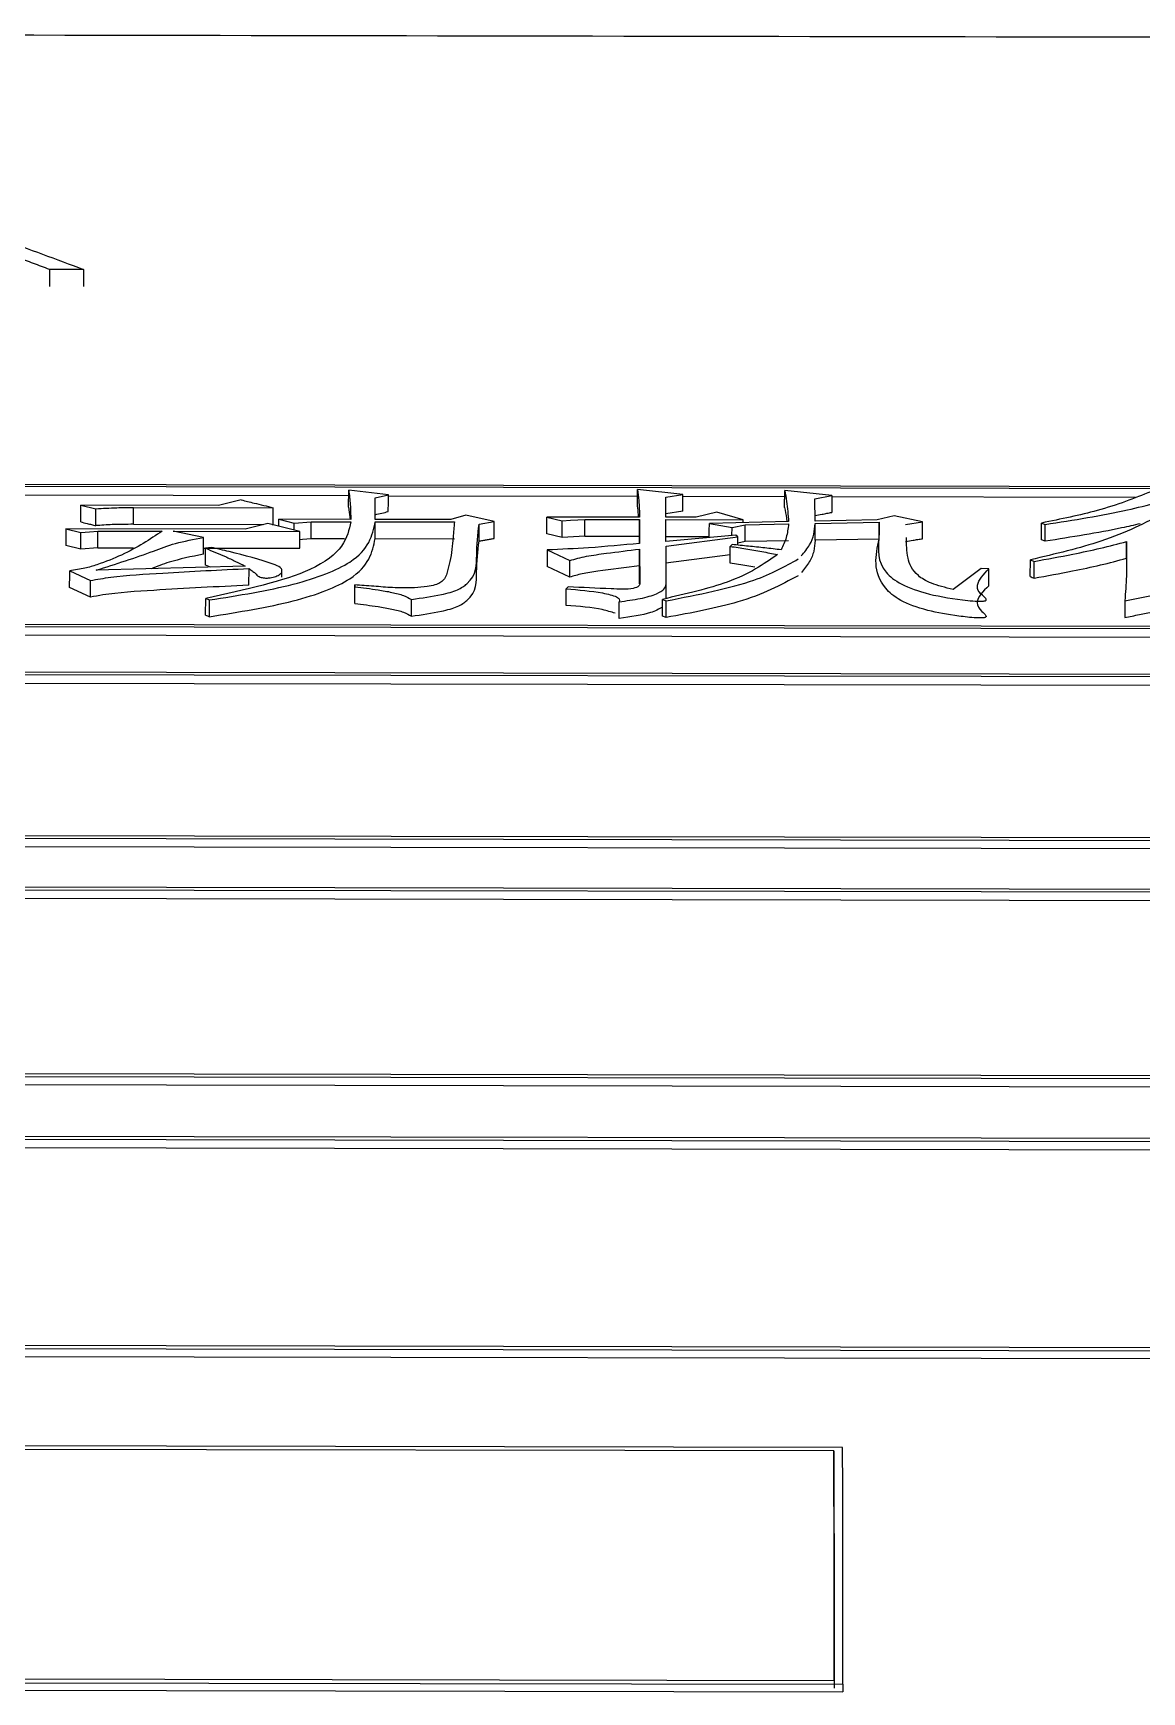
# Model space of a CAD drawing. Header units: millimetres. Extents: x 2462 to 4142, y 835 to 2023.
# Drawn here: x 2909.48 to 2915.83, y 1813.19 to 1822.7 of the extents above; entities that cross this region are included whole.
import ezdxf

# ---------------------------------------------------------------- set-up
doc = ezdxf.new("R2010")
doc.units = ezdxf.units.MM

msp = doc.modelspace()

# ---------------------------------------------------------------- linework, layer by layer
at = {"color": 7, "linetype": 'Continuous', "lineweight": 25}
for p, q in [((2909.5695, 1821.3428), (2909.5693, 1821.2448)), ((2909.7646, 1821.3425), (2909.5695, 1821.3428)), ((2924.2008, 1820.083), (2902.2179, 1820.124)), ((2924.1509, 1820.0713), (2902.2679, 1820.1122)), ((2908.2557, 1820.0527), (2911.2843, 1820.0471)), ((2909.7485, 1819.8963), (2909.7487, 1819.9926)), ((2909.7487, 1819.9926), (2909.8354, 1819.9715)), ((2910.5384, 1819.9912), (2909.7487, 1819.9926)), ((2910.6681, 1820.0223), (2910.5384, 1819.9912)), ((2911.2842, 1819.9817), (2911.2844, 1820.0782)), ((2911.5117, 1820.0519), (2911.2844, 1820.0782)), ((2911.436, 1820.0339), (2911.5117, 1820.0519)), ((2911.4366, 1819.9103), (2911.436, 1820.0339)), ((2911.5117, 1820.0466), (2912.9393, 1820.044)), ((2913.1992, 1820.0539), (2912.9394, 1820.0828)), ((2913.1019, 1820.0385), (2913.1992, 1820.0539)), ((2913.1024, 1819.9231), (2913.1019, 1820.0385)), ((2913.1991, 1820.0435), (2913.7831, 1820.0424)), ((2913.783, 1819.9796), (2913.7832, 1820.0761)), ((2914.0537, 1820.0471), (2913.7832, 1820.0761)), ((2913.9565, 1820.0292), (2914.0537, 1820.0471)), ((2913.957, 1819.9003), (2913.9565, 1820.0292)), ((2914.0537, 1820.0419), (2915.7935, 1820.0386)), ((2909.8351, 1819.8752), (2909.8354, 1819.9715)), ((2910.0515, 1819.8826), (2910.0517, 1819.979)), ((2910.0517, 1819.979), (2910.8522, 1819.9775)), ((2910.8848, 1819.8714), (2910.8849, 1819.9114)), ((2910.8849, 1819.9114), (2910.9715, 1819.8899)), ((2911.296, 1819.9106), (2910.8849, 1819.9114)), ((2910.9715, 1819.8899), (2911.0688, 1819.8977)), ((2911.0686, 1819.8015), (2911.0688, 1819.8977)), ((2911.0688, 1819.8977), (2911.296, 1819.8973)), ((2911.2842, 1819.9817), (2911.292, 1819.9106)), ((2911.4364, 1819.8008), (2911.4366, 1819.897)), ((2911.8693, 1819.9095), (2911.4366, 1819.9103)), ((2911.4366, 1819.897), (2911.8909, 1819.8962)), ((2911.9557, 1819.9359), (2911.8693, 1819.9095)), ((2912.1181, 1819.8984), (2911.9557, 1819.9359)), ((2912.0316, 1819.8826), (2912.1181, 1819.8984)), ((2912.4207, 1819.8281), (2912.4209, 1819.9244)), ((2912.4209, 1819.9244), (2912.5075, 1819.903)), ((2912.9509, 1819.9234), (2912.4209, 1819.9244)), ((2912.5073, 1819.8068), (2912.5075, 1819.903)), ((2912.6371, 1819.8145), (2912.6373, 1819.9107)), ((2912.6373, 1819.9107), (2912.951, 1819.9102)), ((2912.9508, 1819.8139), (2912.951, 1819.9102)), ((2912.951, 1819.9102), (2912.9516, 1819.7732)), ((2913.1989, 1819.9575), (2913.1023, 1819.9422)), ((2913.2754, 1819.9228), (2913.1024, 1819.9231)), ((2913.1024, 1819.9099), (2913.5459, 1819.909)), ((2913.1029, 1819.7837), (2913.1024, 1819.9099)), ((2913.3943, 1819.9517), (2913.2754, 1819.9228)), ((2913.8056, 1819.8979), (2913.3513, 1819.8881)), ((2913.5459, 1819.909), (2913.3943, 1819.9517)), ((2913.5459, 1819.8923), (2913.5459, 1819.909)), ((2914.314, 1819.9076), (2913.957, 1819.9003)), ((2914.4112, 1819.9313), (2914.314, 1819.9076)), ((2914.5736, 1819.8965), (2914.4112, 1819.9313)), ((2914.4764, 1819.8807), (2914.5736, 1819.8965)), ((2909.6628, 1819.8576), (2909.7494, 1819.8359)), ((2910.6904, 1819.8557), (2909.6628, 1819.8576)), ((2909.7492, 1819.7398), (2909.7494, 1819.8359)), ((2909.8465, 1819.7477), (2909.8467, 1819.8438)), ((2909.8467, 1819.8438), (2910.2145, 1819.8431)), ((2910.0515, 1819.8826), (2910.7945, 1819.8812)), ((2910.2794, 1819.843), (2911.0042, 1819.8417)), ((2910.4524, 1819.8077), (2910.2794, 1819.843)), ((2910.4522, 1819.7116), (2910.4524, 1819.8077)), ((2910.8201, 1819.8875), (2910.6904, 1819.8557)), ((2911.0042, 1819.8417), (2910.8201, 1819.8875)), ((2910.8457, 1819.8811), (2910.8519, 1819.8811)), ((2910.9714, 1819.8498), (2910.9715, 1819.8899)), ((2911.0686, 1819.8015), (2911.2596, 1819.8011)), ((2911.4364, 1819.8008), (2911.8907, 1819.8)), ((2912.0313, 1819.7864), (2912.0316, 1819.8826)), ((2912.5073, 1819.8068), (2912.4207, 1819.8281)), ((2912.6371, 1819.8145), (2912.5073, 1819.8068)), ((2912.6371, 1819.8145), (2912.9508, 1819.8139)), ((2912.9509, 1819.7731), (2912.9508, 1819.8139)), ((2913.1022, 1819.8136), (2913.3511, 1819.8132)), ((2913.503, 1819.8208), (2913.1029, 1819.7837)), ((2913.1031, 1819.7566), (2913.5139, 1819.81)), ((2913.3513, 1819.8881), (2913.4812, 1819.8639)), ((2913.4811, 1819.8188), (2913.4812, 1819.8639)), ((2913.4812, 1819.8639), (2913.5569, 1819.8797)), ((2913.5139, 1819.81), (2913.503, 1819.8208)), ((2913.5138, 1819.7634), (2913.5139, 1819.81)), ((2913.5569, 1819.8797), (2913.8056, 1819.8846)), ((2913.9569, 1819.7908), (2913.9571, 1819.887)), ((2913.9571, 1819.887), (2914.3248, 1819.8943)), ((2914.3246, 1819.7981), (2914.3248, 1819.8943)), ((2915.2549, 1819.7937), (2915.2551, 1819.8899)), ((2915.2551, 1819.8899), (2915.2768, 1819.8819)), ((2915.2766, 1819.7856), (2915.2768, 1819.8819)), ((2909.7492, 1819.7398), (2909.6626, 1819.7614)), ((2909.8465, 1819.7477), (2909.7492, 1819.7398)), ((2909.8465, 1819.7477), (2910.0516, 1819.7473)), ((2910.4523, 1819.7465), (2911.004, 1819.7455)), ((2910.4961, 1819.7505), (2910.4637, 1819.7451)), ((2912.4219, 1819.7359), (2912.4216, 1819.6399)), ((2912.4219, 1819.7359), (2912.5515, 1819.6754)), ((2912.9515, 1819.6445), (2912.9517, 1819.7405)), ((2912.9517, 1819.7405), (2912.9525, 1819.5436)), ((2913.4707, 1819.7083), (2913.1028, 1819.6605)), ((2913.1039, 1819.5405), (2913.1031, 1819.7566)), ((2913.4706, 1819.6598), (2913.4708, 1819.7559)), ((2913.4816, 1819.7667), (2913.4708, 1819.7559)), ((2913.5566, 1819.7835), (2913.5138, 1819.7745)), ((2913.8054, 1819.7884), (2913.5566, 1819.7835)), ((2914.3246, 1819.7981), (2913.9569, 1819.7908)), ((2915.2766, 1819.7856), (2915.2549, 1819.7937)), ((2915.7421, 1819.6881), (2915.7423, 1819.7842)), ((2909.6854, 1819.6169), (2909.8042, 1819.5609)), ((2910.6913, 1819.6429), (2909.8368, 1819.6194)), ((2910.4923, 1819.6374), (2910.4635, 1819.6491)), ((2910.7129, 1819.533), (2910.7131, 1819.6289)), ((2910.9018, 1819.5789), (2910.9019, 1819.6145)), ((2912.5513, 1819.5795), (2912.4216, 1819.6399)), ((2912.5513, 1819.5795), (2912.5515, 1819.6754)), ((2912.9519, 1819.5416), (2912.9515, 1819.6445)), ((2914.91, 1819.6294), (2914.7483, 1819.5092)), ((2914.9533, 1819.6266), (2914.91, 1819.6294)), ((2914.9531, 1819.5307), (2914.9534, 1819.6266)), ((2915.1908, 1819.5827), (2915.1911, 1819.6787)), ((2915.1911, 1819.6787), (2915.2128, 1819.6704)), ((2915.2125, 1819.5744), (2915.2128, 1819.6704)), ((2915.7421, 1819.6881), (2915.7424, 1819.6568)), ((2909.804, 1819.4651), (2909.6852, 1819.5211)), ((2909.804, 1819.4651), (2909.8042, 1819.5609)), ((2911.3189, 1819.4393), (2911.3191, 1819.5351)), ((2911.3189, 1819.4283), (2911.3191, 1819.5241)), ((2911.3191, 1819.5351), (2911.3191, 1819.5241)), ((2912.5415, 1819.5246), (2912.5307, 1819.5133)), ((2913.1037, 1819.4583), (2913.1039, 1819.5405)), ((2915.7403, 1819.5682), (2915.7398, 1819.5496)), ((2910.4648, 1819.4575), (2910.4865, 1819.4489)), ((2910.4862, 1819.3533), (2910.4865, 1819.4489)), ((2911.3189, 1819.4283), (2911.3189, 1819.4393)), ((2911.6438, 1819.3567), (2911.6441, 1819.4524)), ((2912.5305, 1819.4176), (2912.5307, 1819.5133)), ((2913.0824, 1819.357), (2913.0826, 1819.4526)), ((2913.0826, 1819.4526), (2913.1043, 1819.444)), ((2915.7329, 1819.4448), (2915.7326, 1819.3492)), ((2915.7329, 1819.4448), (2915.895, 1819.4759)), ((2902.2711, 1819.3244), (2924.1541, 1819.2835)), ((2913.104, 1819.3484), (2913.0824, 1819.357)), ((2902.221, 1819.2626), (2924.204, 1819.2215)), ((2902.2212, 1819.3111), (2924.2041, 1819.2701)), ((2924.155, 1819.007), (2902.1721, 1819.048)), ((2902.222, 1818.9864), (2924.105, 1818.9456)), ((2924.1051, 1818.9932), (2902.2221, 1819.034)), ((2902.1751, 1818.0975), (2924.158, 1818.0565)), ((2902.225, 1818.1129), (2924.108, 1818.0721)), ((2902.1749, 1818.0503), (2924.1579, 1818.0093)), ((2924.2088, 1817.7747), (2902.2258, 1817.8157)), ((2902.2758, 1817.7528), (2924.1587, 1817.712)), ((2924.1588, 1817.7588), (2902.2759, 1817.7996)), ((2902.2284, 1816.686), (2924.2113, 1816.6451)), ((2902.2285, 1816.7321), (2924.2114, 1816.6912)), ((2902.2784, 1816.7496), (2924.1614, 1816.7088)), ((2924.1621, 1816.348), (2902.1792, 1816.3889)), ((2902.2291, 1816.325), (2924.1121, 1816.2842)), ((2924.1122, 1816.3301), (2902.2292, 1816.3708)), ((2902.1815, 1815.1727), (2924.1644, 1815.1319)), ((2902.2315, 1815.1922), (2924.1144, 1815.1515)), ((2902.1814, 1815.1278), (2924.1643, 1815.0869)), ((2914.1152, 1814.5933), (2902.1324, 1814.6156)), ((2914.0653, 1814.5731), (2902.1824, 1814.5952)), ((2914.0653, 1814.5731), (2914.0651, 1814.5284)), ((2902.1343, 1813.2584), (2914.1171, 1813.2361)), ((2902.1843, 1813.2801), (2914.0671, 1813.258)), ((2902.1342, 1813.2151), (2914.117, 1813.1929)), ((2914.1171, 1813.2361), (2914.117, 1813.1929))]:
    msp.add_line(p, q, dxfattribs=at)
at = {"color": 7, "linetype": 'Continuous', "lineweight": 25, "flags": 128}
for points in [[(2909.7646, 1821.3425), (2909.7645, 1821.2875), (2909.7644, 1821.2444)], [(2911.5115, 1819.9555), (2911.5116, 1820.0095), (2911.5117, 1820.0519)], [(2912.9392, 1819.9863), (2912.9393, 1820.0404), (2912.9394, 1820.0828)], [(2913.1989, 1819.9575), (2913.1991, 1820.0115), (2913.1992, 1820.0539)], [(2914.0537, 1820.0471), (2914.0536, 1819.9931), (2914.0535, 1819.9507)], [(2910.8519, 1819.8811), (2910.8521, 1819.9351), (2910.8522, 1819.9775)], [(2912.1179, 1819.8022), (2912.118, 1819.8561), (2912.1181, 1819.8984)], [(2912.5075, 1819.903), (2912.5563, 1819.9059), (2912.5968, 1819.9083), (2912.6373, 1819.9107)], [(2914.5734, 1819.8003), (2914.5735, 1819.8541), (2914.5736, 1819.8965)], [(2909.6628, 1819.8576), (2909.6627, 1819.8037), (2909.6626, 1819.7614)], [(2909.7494, 1819.8359), (2909.7981, 1819.8399), (2909.8467, 1819.8438)], [(2911.004, 1819.7455), (2911.0041, 1819.7994), (2911.0042, 1819.8417)], [(2911.0041, 1819.7963), (2911.02, 1819.7976), (2911.0686, 1819.8015)], [(2913.3511, 1819.8068), (2913.3512, 1819.8458), (2913.3513, 1819.8881)], [(2913.5566, 1819.7835), (2913.5568, 1819.8374), (2913.5569, 1819.8797)], [(2910.4635, 1819.6491), (2910.4636, 1819.7029), (2910.4637, 1819.7451)], [(2909.6852, 1819.5211), (2909.6852, 1819.5453), (2909.6853, 1819.5695), (2909.6854, 1819.6169)], [(2915.1908, 1819.5827), (2915.1963, 1819.5807), (2915.2017, 1819.5786), (2915.2071, 1819.5765), (2915.2125, 1819.5744)], [(2910.4646, 1819.3619), (2910.4647, 1819.3968), (2910.4648, 1819.4271), (2910.4648, 1819.4575)], [(2912.8336, 1819.3432), (2912.8337, 1819.3714), (2912.8338, 1819.3997), (2912.8339, 1819.4388)], [(2913.104, 1819.3484), (2913.1041, 1819.3833), (2913.1042, 1819.4137), (2913.1043, 1819.444)], [(2910.4646, 1819.3619), (2910.47, 1819.3597), (2910.4754, 1819.3576), (2910.4862, 1819.3533)]]:
    msp.add_lwpolyline(points, dxfattribs=at)
at = {"color": 7, "linetype": 'Continuous', "lineweight": 25}
for points, knots in [([(2925.387, 1822.6568), (2923.346, 1822.6604), (2917.5179, 1822.6706), (2910.1672, 1822.6826), (2904.87, 1822.6936), (2903.3656, 1822.6967)], [0, 0, 0, 0, 0.278431, 0.79507, 1, 1, 1, 1]), ([(2908.8391, 1821.6739), (2908.8695, 1821.6637), (2909.0213, 1821.6126), (2909.2515, 1821.5321), (2909.5296, 1821.4312), (2909.6863, 1821.372), (2909.7646, 1821.3425)], [0, 0, 0, 0, 0.098424, 0.492121, 0.746057, 1, 1, 1, 1]), ([(2909.5695, 1821.3428), (2909.5392, 1821.3544), (2909.4785, 1821.3774), (2909.3797, 1821.4144), (2909.3112, 1821.4396), (2909.2731, 1821.4536)], [0, 0, 0, 0, 0.30712, 0.614241, 1, 1, 1, 1]), ([(2910.6681, 1820.0223), (2910.6928, 1820.0163), (2910.7359, 1820.0058), (2910.7972, 1819.9909), (2910.8339, 1819.9819), (2910.8522, 1819.9775)], [0, 0, 0, 0, 0.403163, 0.701581, 1, 1, 1, 1]), ([(2911.2844, 1820.0782), (2911.2881, 1820.0503), (2911.2935, 1820.0087), (2911.2956, 1819.9526), (2911.2958, 1819.9246), (2911.296, 1819.9106)], [0, 0, 0, 0, 0.504421, 0.752199, 1, 1, 1, 1]), ([(2912.9394, 1820.0828), (2912.9423, 1820.0615), (2912.9474, 1820.0245), (2912.9501, 1819.9713), (2912.9506, 1819.9394), (2912.9509, 1819.9234)], [0, 0, 0, 0, 0.406202, 0.703085, 1, 1, 1, 1]), ([(2913.7832, 1820.0761), (2913.787, 1820.0553), (2913.7942, 1820.0156), (2913.8009, 1819.9562), (2913.804, 1819.9174), (2913.8056, 1819.8979)], [0, 0, 0, 0, 0.353991, 0.676979, 1, 1, 1, 1]), ([(2915.8818, 1820.0696), (2915.7866, 1820.0316), (2915.6146, 1819.963), (2915.3662, 1819.9125), (2915.2551, 1819.8899)], [0, 0, 0, 0, 0.5527905, 1, 1, 1, 1]), ([(2915.2768, 1819.8819), (2915.3578, 1819.8947), (2915.5199, 1819.9204), (2915.7394, 1819.9605), (2915.8852, 1819.9994), (2916.0047, 1820.0209), (2916.0697, 1820.0239), (2916.098, 1820.0252)], [0, 0, 0, 0, 0.285278, 0.570817, 0.801554, 0.913771, 1, 1, 1, 1]), ([(2909.7485, 1819.8963), (2909.7609, 1819.8933), (2909.7815, 1819.8883), (2909.8104, 1819.8812), (2909.8269, 1819.8772), (2909.8351, 1819.8752)], [0, 0, 0, 0, 0.4286111, 0.714305, 1, 1, 1, 1]), ([(2909.8354, 1819.9715), (2909.8751, 1819.974), (2909.9462, 1819.9786), (2910.0194, 1819.9788), (2910.0517, 1819.979)], [0, 0, 0, 0, 0.558835, 1, 1, 1, 1]), ([(2911.296, 1819.8973), (2911.2865, 1819.8509), (2911.2673, 1819.7579), (2911.0567, 1819.588), (2910.6912, 1819.5074), (2910.4648, 1819.4575)], [0, 0, 0, 0, 0.274438, 0.550747, 1, 1, 1, 1]), ([(2910.4865, 1819.4489), (2910.655, 1819.4759), (2910.9856, 1819.5287), (2911.3915, 1819.6871), (2911.4196, 1819.8179), (2911.4366, 1819.897)], [0, 0, 0, 0, 0.291315, 0.571379, 1, 1, 1, 1]), ([(2911.8909, 1819.8962), (2911.8879, 1819.8668), (2911.8804, 1819.7926), (2911.8743, 1819.6959), (2911.847, 1819.6094), (2911.8385, 1819.5612), (2911.7807, 1819.5342), (2911.7291, 1819.5238), (2911.6459, 1819.5171), (2911.5391, 1819.5178), (2911.4283, 1819.5283), (2911.3554, 1819.5328), (2911.3191, 1819.5351)], [0, 0, 0, 0, 0.1811253, 0.4576889, 0.5792563, 0.7012124, 0.7313739, 0.7616486, 0.8049629, 0.874972, 0.9375719, 1, 1, 1, 1]), ([(2911.4358, 1819.9375), (2911.4484, 1819.9405), (2911.4736, 1819.9465), (2911.4989, 1819.9525), (2911.5115, 1819.9555)], [0, 0, 0, 0, 0.4999993, 1, 1, 1, 1]), ([(2912.9465, 1819.9234), (2912.9461, 1819.9287), (2912.9446, 1819.9498), (2912.9415, 1819.9707), (2912.9392, 1819.9863)], [0, 0, 0, 0, 0.250223, 1, 1, 1, 1]), ([(2913.783, 1819.9796), (2913.7869, 1819.9591), (2913.792, 1819.932), (2913.7951, 1819.9044), (2913.7959, 1819.8977)], [0, 0, 0, 0, 0.756506, 1, 1, 1, 1]), ([(2913.9562, 1819.9327), (2913.9699, 1819.9353), (2913.9929, 1819.9395), (2914.0253, 1819.9455), (2914.0441, 1819.949), (2914.0535, 1819.9507)], [0, 0, 0, 0, 0.420135, 0.710067, 1, 1, 1, 1]), ([(2915.958, 1819.9469), (2915.8499, 1819.8906), (2915.6546, 1819.7891), (2915.3341, 1819.7128), (2915.1911, 1819.6787)], [0, 0, 0, 0, 0.553842, 1, 1, 1, 1]), ([(2910.2145, 1819.8431), (2910.1452, 1819.7964), (2910.0448, 1819.7288), (2909.8743, 1819.6607), (2909.7751, 1819.6292), (2909.7155, 1819.621), (2909.6854, 1819.6169)], [0, 0, 0, 0, 0.552978, 0.800501, 0.899342, 1, 1, 1, 1]), ([(2910.0515, 1819.8826), (2910.0104, 1819.8824), (2909.9371, 1819.882), (2909.8663, 1819.8772), (2909.8351, 1819.8752)], [0, 0, 0, 0, 0.561086, 1, 1, 1, 1]), ([(2909.8368, 1819.6194), (2909.9503, 1819.6553), (2910.1082, 1819.7053), (2910.2849, 1819.7755), (2910.3963, 1819.7969), (2910.4524, 1819.8077)], [0, 0, 0, 0, 0.558592, 0.777619, 1, 1, 1, 1]), ([(2910.4862, 1819.3533), (2910.6548, 1819.3802), (2910.9853, 1819.433), (2911.3913, 1819.5911), (2911.4194, 1819.7218), (2911.4364, 1819.8008)], [0, 0, 0, 0, 0.291461, 0.571537, 1, 1, 1, 1]), ([(2911.6441, 1819.4524), (2911.7036, 1819.4605), (2911.803, 1819.4741), (2911.9148, 1819.506), (2912.0221, 1819.5819), (2912.0128, 1819.7129), (2912.0251, 1819.8241), (2912.0316, 1819.8826)], [0, 0, 0, 0, 0.117175, 0.195607, 0.273983, 0.617816, 1, 1, 1, 1]), ([(2912.0314, 1819.7864), (2912.0386, 1819.7877), (2912.053, 1819.7903), (2912.0746, 1819.7943), (2912.0963, 1819.7982), (2912.1107, 1819.8009), (2912.1179, 1819.8022)], [0, 0, 0, 0, 0.25, 0.5, 0.749999, 1, 1, 1, 1]), ([(2913.8056, 1819.8846), (2913.8039, 1819.8716), (2913.8004, 1819.8455), (2913.7912, 1819.796), (2913.774, 1819.7596), (2913.763, 1819.7362)], [0, 0, 0, 0, 0.265329, 0.530676, 1, 1, 1, 1]), ([(2913.878, 1819.7017), (2913.8958, 1819.7228), (2913.9305, 1819.764), (2913.9534, 1819.8262), (2913.9559, 1819.8667), (2913.9571, 1819.887)], [0, 0, 0, 0, 0.343365, 0.670574, 1, 1, 1, 1]), ([(2914.3248, 1819.8943), (2914.3246, 1819.8631), (2914.324, 1819.7694), (2914.3079, 1819.6471), (2914.4413, 1819.5381), (2914.602, 1819.4794), (2914.7699, 1819.4518), (2914.8774, 1819.4418), (2914.9087, 1819.4414), (2914.9226, 1819.4424), (2914.9308, 1819.4438), (2914.9362, 1819.4463), (2914.9393, 1819.4511), (2914.9298, 1819.4679), (2914.889, 1819.4943), (2914.882, 1819.5531), (2914.9236, 1819.596), (2914.9534, 1819.6266)], [0, 0, 0, 0, 0.135327, 0.406325, 0.505863, 0.604599, 0.704193, 0.727758, 0.736924, 0.740734, 0.744584, 0.747978, 0.752269, 0.763986, 0.816092, 0.868751, 1, 1, 1, 1]), ([(2914.4761, 1819.7845), (2914.4904, 1819.7868), (2914.5137, 1819.7906), (2914.5462, 1819.7958), (2914.5643, 1819.7988), (2914.5734, 1819.8003)], [0, 0, 0, 0, 0.4398242, 0.7199116, 1, 1, 1, 1]), ([(2914.7483, 1819.5092), (2914.7036, 1819.5203), (2914.6153, 1819.5421), (2914.5176, 1819.6052), (2914.4817, 1819.6961), (2914.4817, 1819.7683), (2914.4817, 1819.8076)], [0, 0, 0, 0, 0.153677, 0.303378, 0.62182, 1, 1, 1, 1]), ([(2915.8203, 1819.8858), (2915.7854, 1819.8776), (2915.6858, 1819.854), (2915.5016, 1819.8212), (2915.3518, 1819.7975), (2915.2766, 1819.7856)], [0, 0, 0, 0, 0.211637, 0.60451, 1, 1, 1, 1]), ([(2910.4522, 1819.7116), (2910.3829, 1819.6973), (2910.2682, 1819.6736), (2910.1861, 1819.641), (2910.1536, 1819.6281)], [0, 0, 0, 0, 0.604836, 1, 1, 1, 1]), ([(2910.4637, 1819.7451), (2910.5025, 1819.7294), (2910.5625, 1819.7051), (2910.636, 1819.6705), (2910.6729, 1819.6521), (2910.6913, 1819.6429)], [0, 0, 0, 0, 0.47738, 0.738597, 1, 1, 1, 1]), ([(2910.7131, 1819.6289), (2910.7189, 1819.6247), (2910.731, 1819.6158), (2910.7495, 1819.6034), (2910.7563, 1819.5907), (2910.7709, 1819.5821), (2910.7879, 1819.577), (2910.8006, 1819.5749), (2910.8135, 1819.5744), (2910.8276, 1819.5753), (2910.8494, 1819.579), (2910.8755, 1819.5869), (2910.9002, 1819.6007), (2910.9044, 1819.6178), (2910.894, 1819.6375), (2910.7972, 1819.6767), (2910.656, 1819.7127), (2910.5307, 1819.7423), (2910.4961, 1819.7505)], [0, 0, 0, 0, 0.045749, 0.095482, 0.134462, 0.173995, 0.189093, 0.204332, 0.214834, 0.225309, 0.245321, 0.286806, 0.333021, 0.398218, 0.456081, 0.530646, 0.870563, 1, 1, 1, 1]), ([(2911.6439, 1819.3567), (2911.7034, 1819.3648), (2911.8027, 1819.3784), (2911.9145, 1819.4102), (2912.0215, 1819.4858), (2912.0125, 1819.6166), (2912.0248, 1819.7277), (2912.0313, 1819.7864)], [0, 0, 0, 0, 0.117239, 0.19568, 0.274068, 0.616159, 1, 1, 1, 1]), ([(2912.9516, 1819.7732), (2912.8549, 1819.7639), (2912.6822, 1819.7472), (2912.5015, 1819.7394), (2912.4219, 1819.7359)], [0, 0, 0, 0, 0.559472, 1, 1, 1, 1]), ([(2912.5515, 1819.6754), (2912.582, 1819.6839), (2912.6438, 1819.701), (2912.7853, 1819.72), (2912.8884, 1819.7327), (2912.9517, 1819.7405)], [0, 0, 0, 0, 0.273032, 0.55439, 1, 1, 1, 1]), ([(2913.7414, 1819.7089), (2913.6613, 1819.6534), (2913.5161, 1819.5528), (2913.2167, 1819.4836), (2913.0826, 1819.4526)], [0, 0, 0, 0, 0.552065, 1, 1, 1, 1]), ([(2913.4708, 1819.7559), (2913.501, 1819.7515), (2913.5632, 1819.7426), (2913.6534, 1819.7268), (2913.7121, 1819.7149), (2913.7414, 1819.7089)], [0, 0, 0, 0, 0.318997, 0.658815, 1, 1, 1, 1]), ([(2913.763, 1819.7362), (2913.7318, 1819.7399), (2913.6697, 1819.7471), (2913.5757, 1819.7571), (2913.513, 1819.7635), (2913.4816, 1819.7667)], [0, 0, 0, 0, 0.335824, 0.667868, 1, 1, 1, 1]), ([(2913.9569, 1819.7908), (2913.9556, 1819.7698), (2913.9533, 1819.7286), (2913.9283, 1819.6665), (2913.8952, 1819.626), (2913.8786, 1819.6057)], [0, 0, 0, 0, 0.34042, 0.66882, 1, 1, 1, 1]), ([(2914.9531, 1819.5307), (2914.92, 1819.4987), (2914.8701, 1819.4505), (2914.8999, 1819.3911), (2914.9352, 1819.3655), (2914.9385, 1819.354), (2914.9354, 1819.3503), (2914.9305, 1819.3482), (2914.9224, 1819.3467), (2914.9061, 1819.3455), (2914.8561, 1819.3471), (2914.7484, 1819.3603), (2914.5842, 1819.3888), (2914.4339, 1819.4455), (2914.2789, 1819.5859), (2914.3043, 1819.7039), (2914.3246, 1819.7981)], [0, 0, 0, 0, 0.136892, 0.206087, 0.239991, 0.248521, 0.251978, 0.255475, 0.258432, 0.263211, 0.275087, 0.31687, 0.399945, 0.498304, 0.599994, 1, 1, 1, 1]), ([(2915.2128, 1819.6704), (2915.2873, 1819.6838), (2915.4184, 1819.7075), (2915.5972, 1819.7451), (2915.6938, 1819.7711), (2915.7423, 1819.7842)], [0, 0, 0, 0, 0.396377, 0.697042, 1, 1, 1, 1]), ([(2915.7423, 1819.7842), (2915.7426, 1819.7637), (2915.7432, 1819.6982), (2915.743, 1819.5857), (2915.7362, 1819.4918), (2915.7329, 1819.4448)], [0, 0, 0, 0, 0.185877, 0.592895, 1, 1, 1, 1]), ([(2909.8042, 1819.5609), (2909.8426, 1819.5675), (2909.9695, 1819.5893), (2910.2007, 1819.6021), (2910.4645, 1819.6178), (2910.6301, 1819.6252), (2910.713, 1819.6289)], [0, 0, 0, 0, 0.141538, 0.46861, 0.734143, 1, 1, 1, 1]), ([(2912.9514, 1819.6445), (2912.8713, 1819.6345), (2912.7598, 1819.6207), (2912.6202, 1819.6004), (2912.574, 1819.5864), (2912.5513, 1819.5795)], [0, 0, 0, 0, 0.565936, 0.786556, 1, 1, 1, 1]), ([(2913.1043, 1819.444), (2913.288, 1819.4799), (2913.6119, 1819.5432), (2913.7855, 1819.6414), (2913.8606, 1819.6839)], [0, 0, 0, 0, 0.567325, 1, 1, 1, 1]), ([(2913.6111, 1819.6377), (2913.5965, 1819.6403), (2913.5511, 1819.6484), (2913.5031, 1819.6552), (2913.4706, 1819.6598)], [0, 0, 0, 0, 0.322585, 1, 1, 1, 1]), ([(2915.2125, 1819.5744), (2915.2864, 1819.5877), (2915.4171, 1819.6113), (2915.596, 1819.6488), (2915.6933, 1819.675), (2915.7421, 1819.6881)], [0, 0, 0, 0, 0.392641, 0.695159, 1, 1, 1, 1]), ([(2910.7128, 1819.533), (2910.6214, 1819.5289), (2910.4388, 1819.5207), (2910.1599, 1819.5036), (2909.9366, 1819.4902), (2909.8276, 1819.4696), (2909.804, 1819.4651)], [0, 0, 0, 0, 0.2929305, 0.5858933, 0.9105488, 1, 1, 1, 1]), ([(2911.3191, 1819.5241), (2911.3645, 1819.5189), (2911.4388, 1819.5104), (2911.532, 1819.4934), (2911.603, 1819.476), (2911.6304, 1819.4602), (2911.6439, 1819.4525)], [0, 0, 0, 0, 0.347969, 0.570232, 0.788278, 1, 1, 1, 1]), ([(2912.9527, 1819.5436), (2912.9523, 1819.5383), (2912.9516, 1819.5278), (2912.9165, 1819.5128), (2912.8517, 1819.51), (2912.7278, 1819.5149), (2912.6238, 1819.5203), (2912.5415, 1819.5246)], [0, 0, 0, 0, 0.1114431, 0.2238093, 0.3523203, 0.4874731, 1, 1, 1, 1]), ([(2912.8339, 1819.4388), (2912.8759, 1819.4443), (2912.9586, 1819.4552), (2913.0489, 1819.4813), (2913.0975, 1819.5112), (2913.1018, 1819.5308), (2913.1039, 1819.5405)], [0, 0, 0, 0, 0.29085, 0.572683, 0.787736, 1, 1, 1, 1]), ([(2913.8603, 1819.588), (2913.7598, 1819.5342), (2913.5774, 1819.4365), (2913.2507, 1819.3757), (2913.104, 1819.3484)], [0, 0, 0, 0, 0.551235, 1, 1, 1, 1]), ([(2911.3189, 1819.4283), (2911.3643, 1819.4232), (2911.4386, 1819.4147), (2911.5318, 1819.3976), (2911.6028, 1819.3803), (2911.6302, 1819.3646), (2911.6437, 1819.3568)], [0, 0, 0, 0, 0.3480663, 0.5703559, 0.7883788, 1, 1, 1, 1]), ([(2912.5307, 1819.5133), (2912.6025, 1819.5072), (2912.7103, 1819.4979), (2912.8131, 1819.473), (2912.8391, 1819.4532), (2912.8356, 1819.4436), (2912.8339, 1819.4388)], [0, 0, 0, 0, 0.514844, 0.772377, 0.886812, 1, 1, 1, 1]), ([(2912.8112, 1819.373), (2912.7879, 1819.3804), (2912.7133, 1819.4039), (2912.6049, 1819.412), (2912.5305, 1819.4176)], [0, 0, 0, 0, 0.312978, 1, 1, 1, 1]), ([(2913.0825, 1819.4083), (2913.0621, 1819.3969), (2913.008, 1819.3669), (2912.9005, 1819.3523), (2912.8336, 1819.3432)], [0, 0, 0, 0, 0.378518, 1, 1, 1, 1]), ([(2915.7326, 1819.3492), (2915.7465, 1819.3518), (2915.7743, 1819.3571), (2915.8283, 1819.3675), (2915.8685, 1819.3751), (2915.8948, 1819.3802)], [0, 0, 0, 0, 0.2568416, 0.5136831, 1, 1, 1, 1]), ([(2914.0671, 1813.258), (2914.0669, 1813.3976), (2914.0666, 1813.6768), (2914.0659, 1814.1164), (2914.0655, 1814.4108), (2914.0653, 1814.5731)], [0, 0, 0, 0, 0.30968, 0.619361, 1, 1, 1, 1]), ([(2914.1171, 1813.2361), (2914.117, 1813.3759), (2914.1166, 1813.6554), (2914.116, 1814.1096), (2914.1155, 1814.4174), (2914.1152, 1814.5933)], [0, 0, 0, 0, 0.300085, 0.600171, 1, 1, 1, 1]), ([(2914.0651, 1814.5284), (2914.0655, 1814.2893), (2914.0661, 1813.8623), (2914.0667, 1813.4122), (2914.067, 1813.2142)], [0, 0, 0, 0, 0.559998, 1, 1, 1, 1])]:
    msp.add_open_spline(points, degree=3, knots=knots, dxfattribs=at)

doc.saveas('drawing.dxf')
